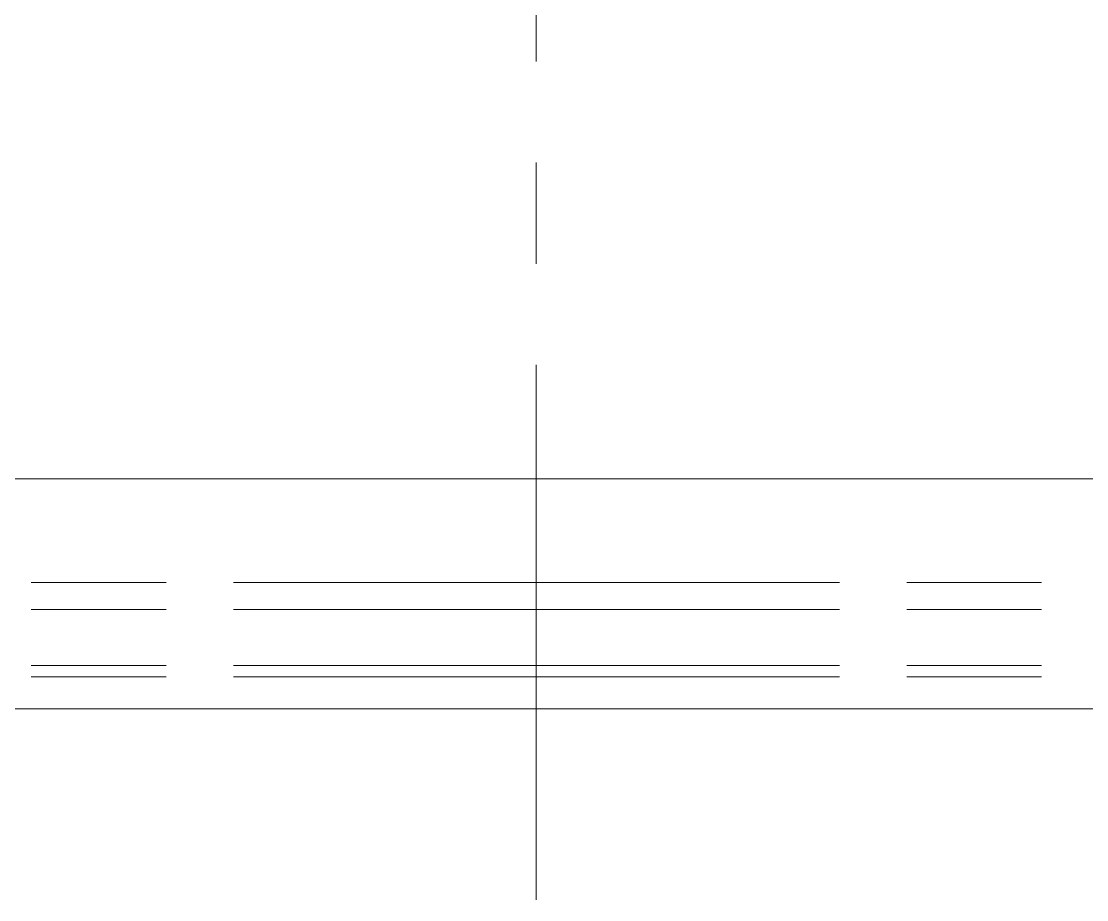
# Model space of a CAD drawing. Header units: inches. Extents: x 11 to 682, y 148 to 1119.
# Drawn here: x 213.8 to 287.8, y 271.7 to 332.7 of the extents above; entities that cross this region are included whole.
import ezdxf

# ---------------------------------------------------------------- set-up
doc = ezdxf.new("R2010")
doc.units = ezdxf.units.IN
doc.header["$MEASUREMENT"] = 0
doc.layers.add('图层 1', color=7, linetype='Continuous')

msp = doc.modelspace()

# ---------------------------------------------------------------- linework, layer by layer
at = {"layer": '图层 1', "color": 7, "lineweight": 18, "true_color": 0xffffff}
for points in [[(249.54, 329.88), (249.54, 364.92)], [(249.54, 315.84), (249.54, 322.86)], [(249.54, 271.68), (249.54, 308.82)], [(181.8, 300.9), (317.34, 300.9)], [(214.5, 293.7), (223.86, 293.7)], [(228.54, 293.7), (270.6, 293.7)], [(275.28, 293.7), (284.64, 293.7)], [(214.5, 291.84), (223.86, 291.84)], [(228.54, 291.84), (270.6, 291.84)], [(275.28, 291.84), (284.64, 291.84)], [(223.86, 287.939), (214.5, 287.939)], [(270.6, 287.939), (228.54, 287.939)], [(284.64, 287.939), (275.28, 287.939)], [(223.86, 287.16), (214.5, 287.16)], [(270.6, 287.16), (228.54, 287.16)], [(284.64, 287.16), (275.28, 287.16)], [(168.48, 284.939), (330.6, 284.939)]]:
    msp.add_lwpolyline(points, dxfattribs=at)

doc.saveas('drawing.dxf')
